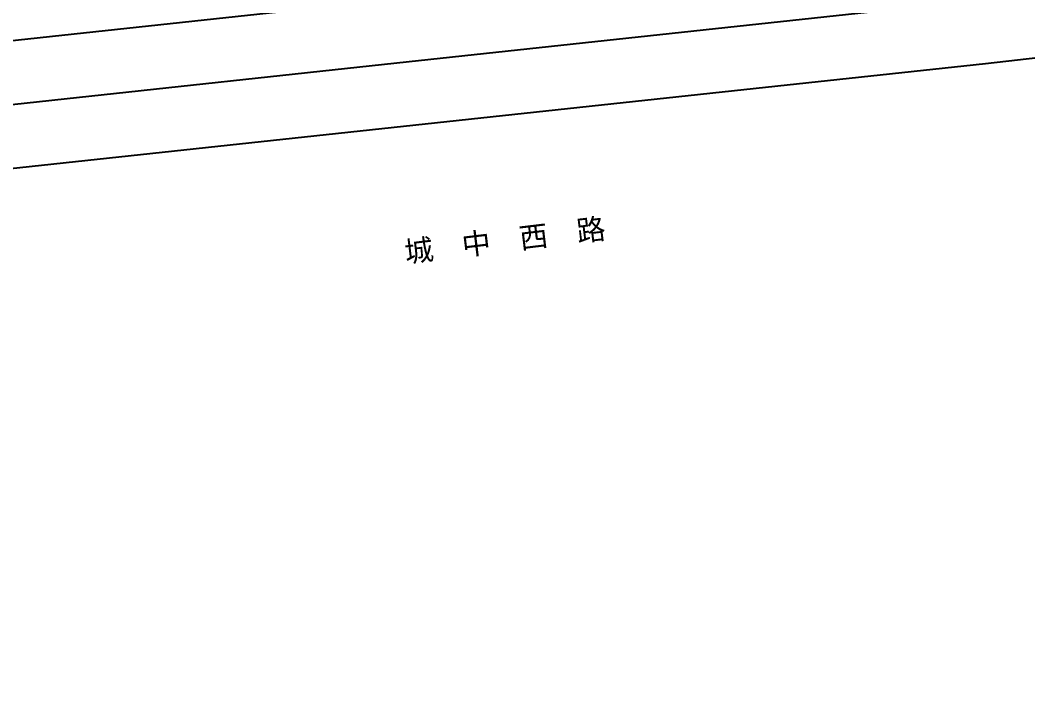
# Model space of a CAD drawing. Extents: x 529262 to 576451, y 2694391 to 2717535.
# Drawn here: x 565890.9 to 566081.1, y 2710254.1 to 2710381.3 of the extents above; entities that cross this region are included whole.
import ezdxf
from ezdxf.enums import TextEntityAlignment as Align
from ezdxf.xclip import XClip

# ---------------------------------------------------------------- set-up
doc = ezdxf.new("R2010")
doc.units = 0
doc.header["$XCLIPFRAME"] = 0
for name, color, linetype in [('PP-COM', 7, 'Continuous'), ('RD-中线', 40, 'Continuous'), ('RD-红线', 7, 'Continuous'), ('RD-路名', 7, 'Continuous')]:
    doc.layers.add(name, color=color, linetype=linetype)
doc.styles.add('黑体', font='simhei.ttf')

# ---------------------------------------------------------------- blocks, each defined once
blk = doc.blocks.new('A$C19FD0107')
at = {"layer": 'RD-中线', "color": 8}
blk.add_lwpolyline([(-5264.12, 15958.11), (-5237.99, 15960.91), (-5166.31, 15968.63), (-5036.02, 15982.69), (-4967.66, 15990.02), (-4926.24, 15994.49), (-4880.21, 15999.78), (-4813.32, 16008.24, -0.008295), (-4796.83, 16010.05), (-4682.28, 16020.7, -0.014059), (-4673.86, 16021.24), (-4650.96, 16022.07)], format="xyb", dxfattribs=at)
at = {"layer": 'RD-中线', "color": 8, "linetype": 'Continuous', "flags": 128}
for points in [[(-4490.73, 14139.44, 0), (-4490.29, 14139.42)], [(-3818.25, 14086.17, 0), (-3817.74, 14086.17)]]:
    blk.add_lwpolyline(points, format="xyb", dxfattribs=at)
at = {"layer": 'RD-红线', "color": 8}
for points in [[(-5234.51, 15973.36), (-5224.86, 15974.4), (-5167.59, 15980.56), (-5037.31, 15994.62), (-4968.94, 16001.95), (-4927.57, 16006.42), (-4888.7, 16010.88)], [(-5243.86, 15948.21), (-5165.02, 15956.7), (-5034.74, 15970.76), (-4966.39, 15978.09), (-4924.91, 15982.56), (-4878.77, 15987.87), (-4864.97, 15989.61)]]:
    blk.add_lwpolyline(points, dxfattribs=at)

msp = doc.modelspace()

# ---------------------------------------------------------------- block references
at = {"layer": 'PP-COM'}
ref = msp.add_blockref('A$C19FD0107', (570997.993, 2694390.603), dxfattribs=at)
XClip(ref).set_block_clipping_path([(-9366.4383134884, 14428.6043910822), (-3328.4480743363, 17452.7484863754)])

# ---------------------------------------------------------------- texts
at = {"layer": 'RD-路名', "color": 7, "style": '黑体'}
msp.add_text('城  中  西  路   ', height=4, rotation=6.87004, dxfattribs=at).set_placement((565986.429, 2710340.398), align=Align.MIDDLE)

doc.saveas('drawing.dxf')
